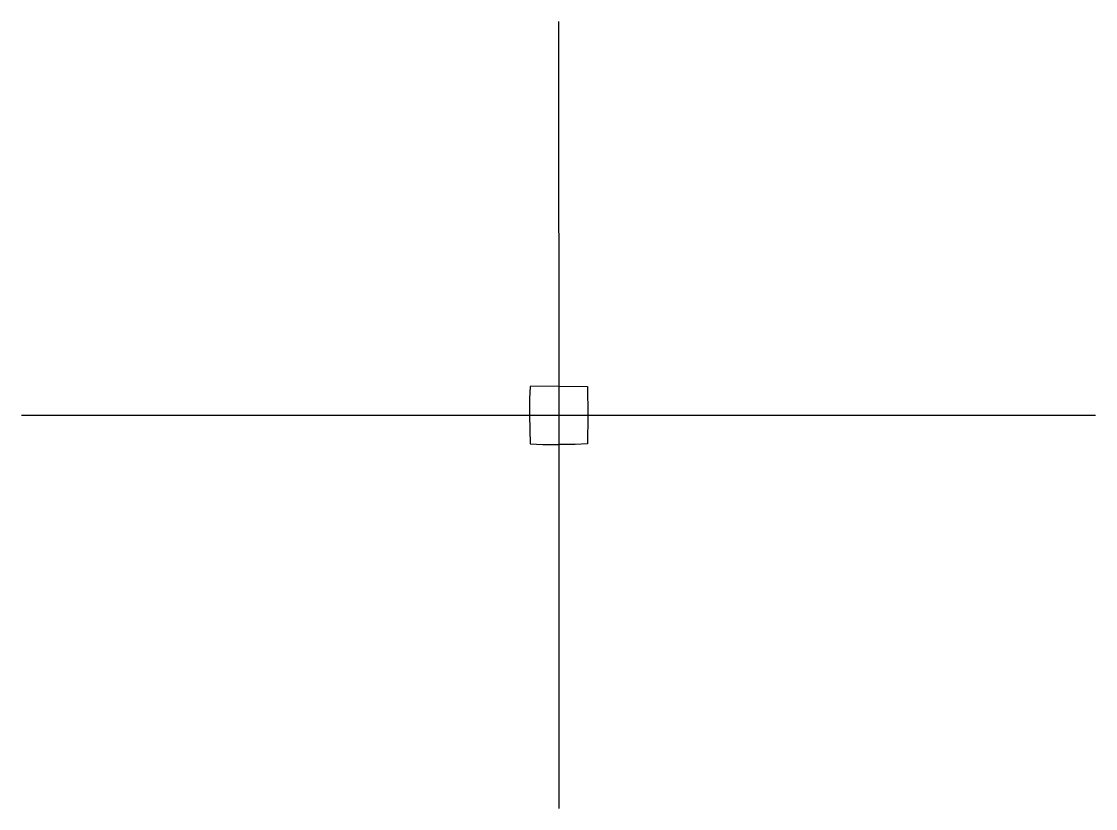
# Model space of a CAD drawing. Header units: metres. Extents: x 0 to 4102, y 1 to 3006.
import ezdxf

# ---------------------------------------------------------------- set-up
doc = ezdxf.new("R2010")
doc.units = ezdxf.units.M

msp = doc.modelspace()

# ---------------------------------------------------------------- linework, layer by layer
for p, q in [((2052, 3005.625), (2052.75, 1390.75)), ((0.5, 1502.25), (1941.137593, 1502.537469)), ((1941.137593, 1502.537469), (2052.1875, 1502.1875)), ((2052.1875, 1502.1875), (4102.25, 1502.25)), ((2052.75, 1390.75), (2053, 1.0625))]:
    msp.add_line(p, q)
for points in [[(2052.1875, 1613.1875), (1943.176, 1612.02592), (1941, 1565), (1941.137593, 1502.537469)], [(2052.1875, 1613.1875), (2161.5152, 1612.02592), (2163.15, 1502.55)], [(1941.137593, 1502.537469), (1942.62848, 1393.176), (1991, 1391), (2052.75, 1390.75)], [(2163.15, 1502.55), (2162.02592, 1393.176), (2115, 1391), (2052.75, 1390.75)]]:
    msp.add_lwpolyline(points)

doc.saveas('drawing.dxf')
